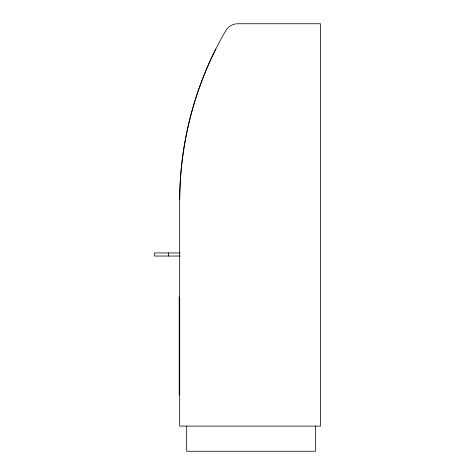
<?xml version="1.0" encoding="UTF-8"?>
<svg xmlns="http://www.w3.org/2000/svg" width="475" height="475" viewBox="0 0 475 475"><rect width="100%" height="100%" fill="white"/><g stroke="black" fill="none" stroke-linecap="round" stroke-linejoin="round"><path stroke-width="0.71" d="M179.704 199.779C179.918 140.564 195.985 81.676 225.874 30.554A13.828 13.828 0 0 1 237.785 23.75L320.524 23.75L320.524 426.105L179.704 426.105L179.704 199.779C179.983 147.541 192.417 95.6 215.822 48.895M180.031 252.943L154.476 252.943L154.476 256.043L180.031 256.043M179.704 297.101L179.2 297.101L179.2 394.862L179.704 394.862M315.495 426.105L315.495 451.25L186.669 451.25L186.669 426.105M168.388 252.943L168.388 256.043"/></g></svg>
